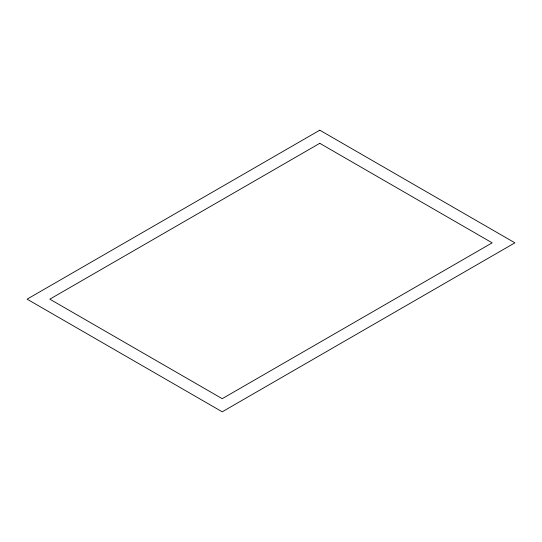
<?xml version="1.0" encoding="UTF-8"?>
<svg xmlns="http://www.w3.org/2000/svg" width="542" height="542" viewBox="0 0 542 542"><rect width="100%" height="100%" fill="white"/><g stroke="black" fill="none" stroke-linecap="round" stroke-linejoin="round"><path stroke-width="0.81" d="M319.78 130.188L27.1 299.164L222.22 411.812L514.9 242.836L319.78 130.188M319.78 143.312L49.83 299.164L222.22 398.688L492.17 242.836L319.78 143.312"/></g></svg>
